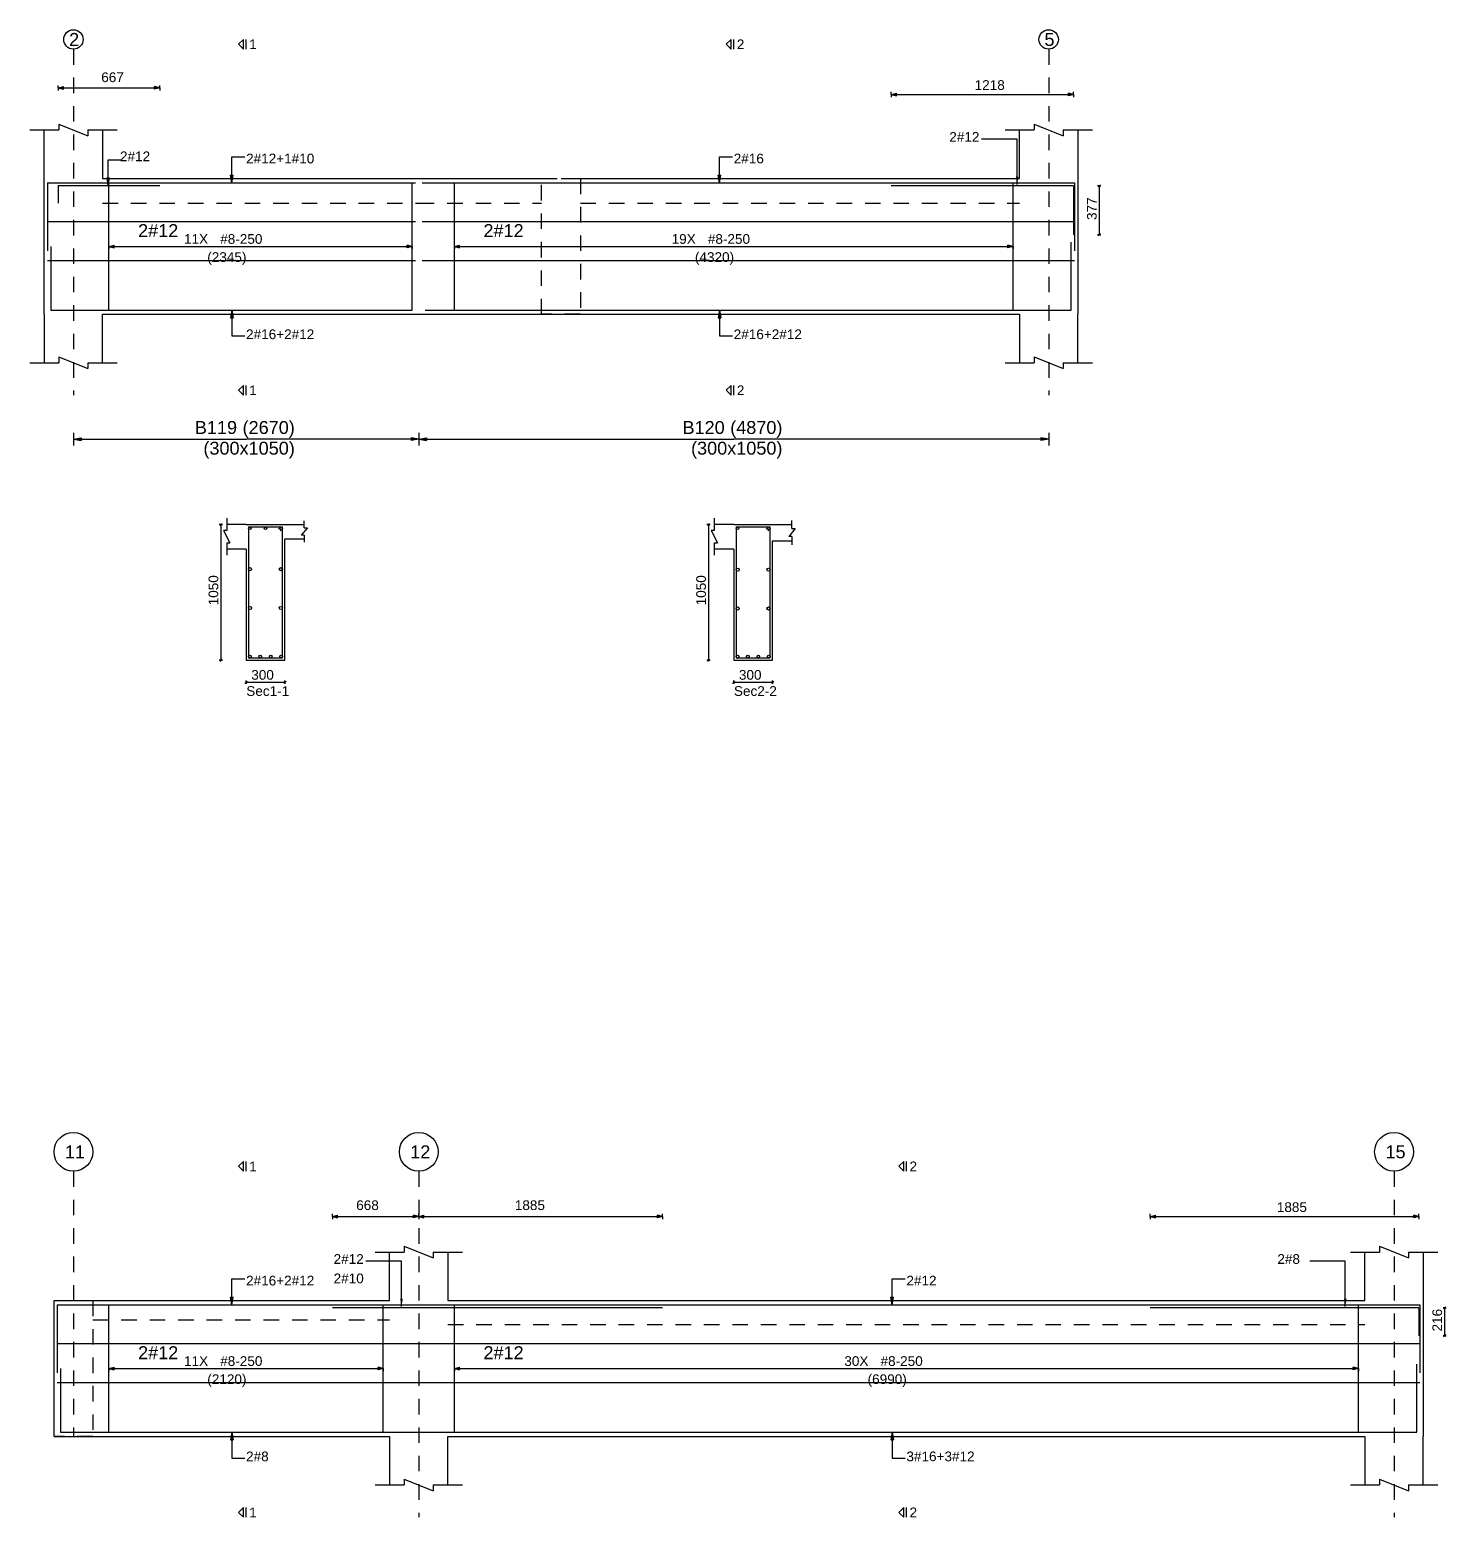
# Model space of a CAD drawing. Extents: x 0 to 98, y 3 to 248.
# Drawn here: x 39.84 to 50.79, y 184.16 to 195.66 of the extents above; entities that cross this region are included whole.
import ezdxf

# ---------------------------------------------------------------- set-up
doc = ezdxf.new("R2010")
doc.units = 0
doc.linetypes.add('ACAD_ISO02W100', pattern=[15, 12, -3])
for name, color, linetype in [('Axisline', 1, 'CONTINUOUS'), ('Axisline_Name', 2, 'CONTINUOUS'), ('Beam_bottombarlabeling', 2, 'CONTINUOUS'), ('Beam_Cross_Label', 4, 'CONTINUOUS'), ('Beam_CrossSection', 2, 'CONTINUOUS'), ('Beam_Dimensions_LS', 3, 'CONTINUOUS'), ('Beam_NameLS', 6, 'CONTINUOUS'), ('Beam_topbarsLabeling', 2, 'CONTINUOUS'), ('dim_all', 7, 'CONTINUOUS'), ('Extra_Topsteel_Labeling', 2, 'CONTINUOUS'), ('Extrabars', 7, 'CONTINUOUS'), ('Longsection', 2, 'CONTINUOUS'), ('main_botbars', 4, 'CONTINUOUS'), ('main_topbars', 4, 'CONTINUOUS'), ('SecondaryBeam', 2, 'CONTINUOUS'), ('SectionLine', 4, 'CONTINUOUS'), ('Sidefacebar', 140, 'CONTINUOUS'), ('Slabline', 253, 'CONTINUOUS'), ('span_dim', 7, 'CONTINUOUS'), ('spanline', 7, 'CONTINUOUS'), ('Stirrup_bar', 1, 'CONTINUOUS'), ('Stirrup_Dia_Spacing', 2, 'CONTINUOUS'), ('Stirrup_Length', 7, 'CONTINUOUS'), ('Stirrup_Numbers', 2, 'CONTINUOUS')]:
    doc.layers.add(name, color=color, linetype=linetype)
doc.styles.add('STRUDS_Arial', font='ARIAL.TTF', dxfattribs={"height": 0.04})

msp = doc.modelspace()

# ---------------------------------------------------------------- linework, layer by layer
at = {"layer": 'Axisline', "linetype": 'ACAD_ISO02W100', "ltscale": 0.01}
for p, q in [((40.18, 195.505), (40.18, 192.83)), ((47.72, 195.505), (47.72, 192.83)), ((40.18, 186.83), (40.18, 184.78)), ((42.85, 186.83), (42.85, 184.155)), ((50.39, 186.83), (50.39, 184.155))]:
    msp.add_line(p, q, dxfattribs=at)
at = {"layer": 'Axisline'}
for centre, radius in [((40.18, 195.58), 0.075), ((47.72, 195.58), 0.075), ((40.18, 186.98), 0.15), ((42.85, 186.98), 0.15), ((50.39, 186.98), 0.15)]:
    msp.add_circle(centre, radius, dxfattribs=at)
at = {"layer": 'Beam_bottombarlabeling'}
for p, q in [((41.405, 193.488), (41.395, 193.428)), ((41.405, 193.488), (41.405, 193.288)), ((41.405, 193.488), (41.415, 193.428)), ((45.175, 193.488), (45.165, 193.428)), ((45.175, 193.488), (45.175, 193.288)), ((45.175, 193.488), (45.185, 193.428)), ((41.395, 193.428), (41.415, 193.428)), ((45.165, 193.428), (45.185, 193.428)), ((41.405, 193.288), (41.505, 193.288)), ((45.175, 193.288), (45.275, 193.288)), ((41.405, 184.813), (41.395, 184.753)), ((41.405, 184.813), (41.405, 184.613)), ((41.405, 184.813), (41.415, 184.753)), ((46.51, 184.813), (46.5, 184.753)), ((46.51, 184.813), (46.51, 184.613)), ((46.51, 184.813), (46.52, 184.753)), ((41.395, 184.753), (41.415, 184.753)), ((46.5, 184.753), (46.52, 184.753)), ((41.405, 184.613), (41.505, 184.613)), ((46.51, 184.613), (46.61, 184.613))]:
    msp.add_line(p, q, dxfattribs=at)
for points in [[(41.405, 193.488), (41.395, 193.428), (41.405, 193.488), (41.415, 193.428)], [(45.175, 193.488), (45.165, 193.428), (45.175, 193.488), (45.185, 193.428)], [(41.405, 184.813), (41.395, 184.753), (41.405, 184.813), (41.415, 184.753)], [(46.51, 184.813), (46.5, 184.753), (46.51, 184.813), (46.52, 184.753)]]:
    msp.add_solid(points, dxfattribs=at)
at = {"layer": 'Beam_CrossSection'}
for p, q in [((41.365, 191.878), (41.365, 191.783)), ((41.515, 191.83), (41.365, 191.83)), ((41.515, 191.83), (41.815, 191.83)), ((41.515, 191.83), (41.515, 191.83)), ((41.815, 191.83), (41.815, 191.83)), ((41.815, 191.83), (41.965, 191.83)), ((41.965, 191.803), (41.965, 191.858)), ((45.135, 191.878), (45.135, 191.783)), ((45.285, 191.83), (45.135, 191.83)), ((45.285, 191.83), (45.585, 191.83)), ((45.285, 191.83), (45.285, 191.83)), ((45.585, 191.83), (45.585, 191.83)), ((45.585, 191.83), (45.735, 191.83)), ((45.735, 191.799), (45.735, 191.861)), ((41.365, 191.783), (41.34, 191.783)), ((41.34, 191.783), (41.39, 191.688)), ((41.815, 190.78), (41.815, 191.72)), ((41.815, 191.72), (41.965, 191.72)), ((41.99, 191.803), (41.94, 191.748)), ((41.965, 191.748), (41.94, 191.748)), ((41.965, 191.803), (41.99, 191.803)), ((41.965, 191.748), (41.965, 191.693)), ((45.135, 191.783), (45.11, 191.783)), ((45.11, 191.783), (45.16, 191.688)), ((45.585, 190.78), (45.585, 191.705)), ((45.585, 191.705), (45.735, 191.705)), ((45.76, 191.799), (45.71, 191.736)), ((45.735, 191.736), (45.71, 191.736)), ((45.735, 191.799), (45.76, 191.799)), ((45.735, 191.736), (45.735, 191.674)), ((41.365, 191.688), (41.365, 191.593)), ((41.365, 191.688), (41.39, 191.688)), ((41.515, 191.64), (41.365, 191.64)), ((41.515, 191.64), (41.515, 190.78)), ((45.135, 191.688), (45.135, 191.593)), ((45.135, 191.688), (45.16, 191.688)), ((45.285, 191.64), (45.135, 191.64)), ((45.285, 191.64), (45.285, 190.78)), ((41.515, 190.78), (41.815, 190.78)), ((45.285, 190.78), (45.585, 190.78))]:
    msp.add_line(p, q, dxfattribs=at)
at = {"layer": 'Beam_topbarsLabeling'}
for p, q in [((41.405, 194.472), (41.405, 194.672)), ((41.405, 194.672), (41.505, 194.672)), ((45.175, 194.472), (45.175, 194.672)), ((45.175, 194.672), (45.275, 194.672)), ((41.405, 194.472), (41.395, 194.532)), ((41.395, 194.532), (41.415, 194.532)), ((41.405, 194.472), (41.415, 194.532)), ((41.405, 194.532), (41.41, 194.532)), ((45.175, 194.472), (45.165, 194.532)), ((45.165, 194.532), (45.185, 194.532)), ((45.175, 194.472), (45.185, 194.532)), ((45.175, 194.532), (45.18, 194.532)), ((41.405, 185.797), (41.405, 185.997)), ((41.405, 185.997), (41.505, 185.997)), ((46.51, 185.797), (46.51, 185.997)), ((46.51, 185.997), (46.61, 185.997)), ((41.405, 185.797), (41.395, 185.857)), ((41.395, 185.857), (41.415, 185.857)), ((41.405, 185.797), (41.415, 185.857)), ((41.405, 185.857), (41.41, 185.857)), ((46.51, 185.797), (46.5, 185.857)), ((46.5, 185.857), (46.52, 185.857)), ((46.51, 185.797), (46.52, 185.857)), ((46.51, 185.857), (46.515, 185.857))]:
    msp.add_line(p, q, dxfattribs=at)
for points in [[(41.405, 194.472), (41.395, 194.532), (41.405, 194.472), (41.415, 194.532)], [(45.175, 194.472), (45.165, 194.532), (45.175, 194.472), (45.185, 194.532)], [(41.405, 185.797), (41.395, 185.857), (41.405, 185.797), (41.415, 185.857)], [(46.51, 185.797), (46.5, 185.857), (46.51, 185.797), (46.52, 185.857)]]:
    msp.add_solid(points, dxfattribs=at)
at = {"layer": 'dim_all'}
for p, q in [((40.063, 195.205), (40.063, 195.225)), ((40.063, 195.205), (40.063, 195.218)), ((40.063, 195.205), (40.063, 195.218)), ((40.063, 195.205), (40.103, 195.215)), ((40.063, 195.205), (40.063, 195.185)), ((40.063, 195.205), (40.103, 195.195)), ((40.063, 195.205), (40.063, 195.193)), ((40.063, 195.205), (40.063, 195.193)), ((40.063, 195.205), (40.8475, 195.205)), ((40.103, 195.195), (40.103, 195.215)), ((40.8475, 195.205), (40.8075, 195.215)), ((40.8075, 195.195), (40.8075, 195.215)), ((40.8475, 195.205), (40.8075, 195.195)), ((40.8475, 195.205), (40.8475, 195.225)), ((40.8475, 195.205), (40.8475, 195.218)), ((40.8475, 195.205), (40.8475, 195.218)), ((40.8475, 195.205), (40.8475, 195.185)), ((40.8475, 195.205), (40.8475, 195.193)), ((40.8475, 195.205), (40.8475, 195.193)), ((46.5025, 195.155), (46.5025, 195.175)), ((46.5025, 195.155), (46.5025, 195.168)), ((46.5025, 195.155), (46.5025, 195.168)), ((46.5025, 195.155), (46.5425, 195.165)), ((46.5025, 195.155), (46.5025, 195.135)), ((46.5025, 195.155), (46.5425, 195.145)), ((46.5025, 195.155), (46.5025, 195.143)), ((46.5025, 195.155), (46.5025, 195.143)), ((46.5025, 195.155), (47.912, 195.155)), ((46.5425, 195.145), (46.5425, 195.165)), ((47.912, 195.155), (47.872, 195.165)), ((47.872, 195.145), (47.872, 195.165)), ((47.912, 195.155), (47.872, 195.145)), ((47.912, 195.155), (47.912, 195.175)), ((47.912, 195.155), (47.912, 195.168)), ((47.912, 195.155), (47.912, 195.168)), ((47.912, 195.155), (47.912, 195.135)), ((47.912, 195.155), (47.912, 195.143)), ((47.912, 195.155), (47.912, 195.143)), ((48.111, 194.448), (48.0985, 194.448)), ((48.111, 194.448), (48.1022, 194.439)), ((48.111, 194.448), (48.1199, 194.456)), ((48.111, 194.448), (48.1235, 194.448)), ((48.111, 194.448), (48.111, 194.07)), ((48.111, 194.07), (48.0985, 194.07)), ((48.111, 194.07), (48.1022, 194.061)), ((48.111, 194.07), (48.1199, 194.079)), ((48.111, 194.07), (48.1235, 194.07)), ((41.32, 191.83), (41.3075, 191.83)), ((41.32, 191.83), (41.3112, 191.821)), ((41.32, 191.83), (41.3289, 191.839)), ((41.32, 191.83), (41.3325, 191.83)), ((41.32, 191.83), (41.32, 190.78)), ((45.09, 191.83), (45.0775, 191.83)), ((45.09, 191.83), (45.0812, 191.821)), ((45.09, 191.83), (45.0989, 191.839)), ((45.09, 191.83), (45.1025, 191.83)), ((45.09, 191.83), (45.09, 190.78)), ((41.32, 190.78), (41.3289, 190.789)), ((45.09, 190.78), (45.0989, 190.789)), ((41.32, 190.78), (41.3075, 190.78)), ((41.32, 190.78), (41.3112, 190.771)), ((41.32, 190.78), (41.3325, 190.78)), ((45.09, 190.78), (45.0775, 190.78)), ((45.09, 190.78), (45.0812, 190.771)), ((45.09, 190.78), (45.1025, 190.78)), ((41.515, 190.61), (41.5062, 190.601)), ((41.515, 190.61), (41.515, 190.623)), ((41.515, 190.61), (41.5239, 190.619)), ((41.515, 190.61), (41.515, 190.598)), ((41.515, 190.61), (41.815, 190.61)), ((41.815, 190.61), (41.8062, 190.601)), ((41.815, 190.61), (41.815, 190.623)), ((41.815, 190.61), (41.8239, 190.619)), ((41.815, 190.61), (41.815, 190.598)), ((45.285, 190.61), (45.2762, 190.601)), ((45.285, 190.61), (45.285, 190.623)), ((45.285, 190.61), (45.2939, 190.619)), ((45.285, 190.61), (45.285, 190.598)), ((45.285, 190.61), (45.585, 190.61)), ((45.585, 190.61), (45.5762, 190.601)), ((45.585, 190.61), (45.585, 190.623)), ((45.585, 190.61), (45.5939, 190.619)), ((45.585, 190.61), (45.585, 190.598)), ((42.1825, 186.48), (42.1825, 186.5)), ((42.1825, 186.48), (42.1825, 186.5)), ((42.1825, 186.48), (42.1825, 186.493)), ((42.1825, 186.48), (42.1825, 186.493)), ((42.1825, 186.48), (42.1825, 186.493)), ((42.1825, 186.48), (42.1825, 186.493)), ((42.1825, 186.48), (42.2225, 186.49)), ((42.1825, 186.48), (42.2225, 186.49)), ((42.1825, 186.48), (42.1825, 186.46)), ((42.1825, 186.48), (42.2225, 186.47)), ((42.1825, 186.48), (42.1825, 186.468)), ((42.1825, 186.48), (42.1825, 186.468)), ((42.1825, 186.48), (44.735, 186.48)), ((42.1825, 186.48), (42.1825, 186.46)), ((42.1825, 186.48), (42.2225, 186.47)), ((42.1825, 186.48), (42.1825, 186.468)), ((42.1825, 186.48), (42.1825, 186.468)), ((42.1825, 186.48), (44.735, 186.48)), ((42.2225, 186.47), (42.2225, 186.49)), ((42.2225, 186.47), (42.2225, 186.49)), ((42.85, 186.48), (42.81, 186.49)), ((42.81, 186.47), (42.81, 186.49)), ((42.85, 186.48), (42.81, 186.49)), ((42.81, 186.47), (42.81, 186.49)), ((42.85, 186.48), (42.81, 186.49)), ((42.81, 186.47), (42.81, 186.49)), ((42.85, 186.48), (42.81, 186.49)), ((42.81, 186.47), (42.81, 186.49)), ((42.85, 186.48), (42.81, 186.47)), ((42.85, 186.48), (42.81, 186.47)), ((42.85, 186.48), (42.81, 186.47)), ((42.85, 186.48), (42.81, 186.47)), ((42.85, 186.48), (42.85, 186.5)), ((42.85, 186.48), (42.85, 186.5)), ((42.85, 186.48), (42.85, 186.5)), ((42.85, 186.48), (42.85, 186.5)), ((42.85, 186.48), (42.85, 186.5)), ((42.85, 186.48), (42.85, 186.5)), ((42.85, 186.48), (42.85, 186.5)), ((42.85, 186.48), (42.85, 186.5)), ((42.85, 186.48), (42.85, 186.493)), ((42.85, 186.48), (42.85, 186.493)), ((42.85, 186.48), (42.85, 186.493)), ((42.85, 186.48), (42.85, 186.493)), ((42.85, 186.48), (42.85, 186.493)), ((42.85, 186.48), (42.85, 186.493)), ((42.85, 186.48), (42.85, 186.493)), ((42.85, 186.48), (42.85, 186.493)), ((42.85, 186.48), (42.89, 186.49)), ((42.85, 186.48), (42.89, 186.49)), ((42.85, 186.48), (42.89, 186.49)), ((42.85, 186.48), (42.89, 186.49)), ((42.85, 186.48), (42.85, 186.46)), ((42.85, 186.48), (42.89, 186.47)), ((42.85, 186.48), (42.85, 186.46)), ((42.85, 186.48), (42.85, 186.468)), ((42.85, 186.48), (42.85, 186.468)), ((42.85, 186.48), (42.85, 186.468)), ((42.85, 186.48), (42.85, 186.468)), ((42.85, 186.48), (42.85, 186.48)), ((42.85, 186.48), (42.85, 186.46)), ((42.85, 186.48), (42.89, 186.47)), ((42.85, 186.48), (42.85, 186.46)), ((42.85, 186.48), (42.85, 186.46)), ((42.85, 186.48), (42.89, 186.47)), ((42.85, 186.48), (42.85, 186.46)), ((42.85, 186.48), (42.85, 186.468)), ((42.85, 186.48), (42.85, 186.468)), ((42.85, 186.48), (42.85, 186.468)), ((42.85, 186.48), (42.85, 186.468)), ((42.85, 186.48), (42.85, 186.48)), ((42.85, 186.48), (42.85, 186.46)), ((42.85, 186.48), (42.89, 186.47)), ((42.85, 186.48), (42.85, 186.46)), ((42.89, 186.47), (42.89, 186.49)), ((42.89, 186.47), (42.89, 186.49)), ((42.89, 186.47), (42.89, 186.49)), ((42.89, 186.47), (42.89, 186.49)), ((44.735, 186.48), (44.695, 186.49)), ((44.695, 186.47), (44.695, 186.49)), ((44.735, 186.48), (44.695, 186.49)), ((44.695, 186.47), (44.695, 186.49)), ((44.735, 186.48), (44.695, 186.47)), ((44.735, 186.48), (44.695, 186.47)), ((44.735, 186.48), (44.735, 186.5)), ((44.735, 186.48), (44.735, 186.5)), ((44.735, 186.48), (44.735, 186.493)), ((44.735, 186.48), (44.735, 186.493)), ((44.735, 186.48), (44.735, 186.493)), ((44.735, 186.48), (44.735, 186.493)), ((44.735, 186.48), (44.735, 186.46)), ((44.735, 186.48), (44.735, 186.468)), ((44.735, 186.48), (44.735, 186.468)), ((44.735, 186.48), (44.735, 186.46)), ((44.735, 186.48), (44.735, 186.468)), ((44.735, 186.48), (44.735, 186.468)), ((48.505, 186.48), (48.505, 186.5)), ((48.505, 186.48), (48.505, 186.493)), ((48.505, 186.48), (48.505, 186.493)), ((48.505, 186.48), (48.545, 186.49)), ((48.505, 186.48), (48.505, 186.46)), ((48.505, 186.48), (48.545, 186.47)), ((48.505, 186.48), (48.505, 186.468)), ((48.505, 186.48), (48.505, 186.468)), ((48.505, 186.48), (50.582, 186.48)), ((48.545, 186.47), (48.545, 186.49)), ((50.582, 186.48), (50.542, 186.49)), ((50.542, 186.47), (50.542, 186.49)), ((50.582, 186.48), (50.542, 186.47)), ((50.582, 186.48), (50.582, 186.5)), ((50.582, 186.48), (50.582, 186.493)), ((50.582, 186.48), (50.582, 186.493)), ((50.582, 186.48), (50.582, 186.46)), ((50.582, 186.48), (50.582, 186.468)), ((50.582, 186.48), (50.582, 186.468)), ((50.781, 185.775), (50.7685, 185.775)), ((50.781, 185.775), (50.7722, 185.766)), ((50.781, 185.775), (50.7899, 185.783)), ((50.781, 185.775), (50.7935, 185.775)), ((50.781, 185.775), (50.781, 185.558)), ((50.781, 185.558), (50.7685, 185.558)), ((50.781, 185.558), (50.7722, 185.549)), ((50.781, 185.558), (50.7899, 185.567)), ((50.781, 185.558), (50.7935, 185.558))]:
    msp.add_line(p, q, dxfattribs=at)
for points in [[(40.063, 195.205), (40.103, 195.215), (40.063, 195.205), (40.103, 195.195)], [(40.8475, 195.205), (40.8075, 195.215), (40.8475, 195.205), (40.8075, 195.195)], [(46.5025, 195.155), (46.5425, 195.165), (46.5025, 195.155), (46.5425, 195.145)], [(47.912, 195.155), (47.872, 195.165), (47.912, 195.155), (47.872, 195.145)], [(42.1825, 186.48), (42.2225, 186.49), (42.1825, 186.48), (42.2225, 186.47)], [(42.1825, 186.48), (42.2225, 186.49), (42.1825, 186.48), (42.2225, 186.47)], [(42.85, 186.48), (42.81, 186.49), (42.85, 186.48), (42.81, 186.47)], [(42.85, 186.48), (42.81, 186.49), (42.85, 186.48), (42.81, 186.47)], [(42.85, 186.48), (42.81, 186.49), (42.85, 186.48), (42.81, 186.47)], [(42.85, 186.48), (42.81, 186.49), (42.85, 186.48), (42.81, 186.47)], [(42.85, 186.48), (42.89, 186.49), (42.85, 186.48), (42.89, 186.47)], [(42.85, 186.48), (42.89, 186.49), (42.85, 186.48), (42.89, 186.47)], [(42.85, 186.48), (42.89, 186.49), (42.85, 186.48), (42.89, 186.47)], [(42.85, 186.48), (42.89, 186.49), (42.85, 186.48), (42.89, 186.47)], [(44.735, 186.48), (44.695, 186.49), (44.735, 186.48), (44.695, 186.47)], [(44.735, 186.48), (44.695, 186.49), (44.735, 186.48), (44.695, 186.47)], [(48.505, 186.48), (48.545, 186.49), (48.505, 186.48), (48.545, 186.47)], [(50.582, 186.48), (50.542, 186.49), (50.582, 186.48), (50.542, 186.47)]]:
    msp.add_solid(points, dxfattribs=at)
at = {"layer": 'Extra_Topsteel_Labeling'}
for p, q in [((47.4765, 194.809), (47.2015, 194.809)), ((47.4765, 194.459), (47.4765, 194.809)), ((40.45, 194.449), (40.45, 194.649)), ((40.45, 194.649), (40.55, 194.649)), ((40.45, 194.449), (40.44, 194.509)), ((40.44, 194.509), (40.46, 194.509)), ((40.45, 194.449), (40.46, 194.509)), ((40.45, 194.509), (40.455, 194.509)), ((42.7165, 186.134), (42.4415, 186.134)), ((42.7165, 185.784), (42.7165, 186.134)), ((50.013, 186.134), (49.738, 186.134)), ((50.013, 185.784), (50.013, 186.134))]:
    msp.add_line(p, q, dxfattribs=at)
for points in [[(40.45, 194.449), (40.44, 194.509), (40.45, 194.449), (40.46, 194.509)], [(47.4765, 194.459), (47.4665, 194.519), (47.4765, 194.459), (47.4865, 194.519)], [(42.7165, 185.784), (42.7065, 185.844), (42.7165, 185.784), (42.7265, 185.844)], [(50.013, 185.784), (50.003, 185.844), (50.013, 185.784), (50.023, 185.844)]]:
    msp.add_solid(points, dxfattribs=at)
at = {"layer": 'Extrabars'}
for p, q in [((40.063, 194.45), (40.063, 194.314)), ((40.063, 194.45), (40.8475, 194.45)), ((47.912, 194.448), (46.5025, 194.448)), ((47.912, 194.448), (47.912, 194.07)), ((44.735, 185.773), (42.1825, 185.773)), ((44.735, 185.773), (42.1825, 185.773)), ((50.582, 185.775), (48.505, 185.775)), ((50.582, 185.775), (50.582, 185.558))]:
    msp.add_line(p, q, dxfattribs=at)
at = {"layer": 'Longsection'}
for p, q in [((40.0675, 194.925), (40.0675, 194.88)), ((40.0675, 194.925), (40.2925, 194.835)), ((47.6075, 194.925), (47.6075, 194.88)), ((47.6075, 194.925), (47.8325, 194.835)), ((39.8425, 194.88), (39.955, 194.88)), ((39.8425, 194.88), (40.0675, 194.88)), ((39.955, 194.505), (39.955, 194.88)), ((40.2925, 194.88), (40.2925, 194.835)), ((40.2925, 194.88), (40.5175, 194.88)), ((40.405, 194.88), (40.405, 194.505)), ((47.3825, 194.88), (47.495, 194.88)), ((47.3825, 194.88), (47.6075, 194.88)), ((47.495, 194.505), (47.495, 194.88)), ((47.8325, 194.88), (47.8325, 194.835)), ((47.8325, 194.88), (48.0575, 194.88)), ((47.945, 194.88), (47.945, 194.505)), ((39.955, 193.455), (39.955, 194.505)), ((40.18, 194.505), (40.18, 194.505)), ((40.405, 194.505), (42.85, 194.505)), ((42.85, 194.505), (42.85, 194.505)), ((42.85, 194.505), (43.8, 194.505)), ((43.95, 194.505), (47.495, 194.505)), ((47.945, 194.505), (47.945, 193.455)), ((39.955, 193.455), (39.955, 193.08)), ((40.405, 193.08), (40.405, 193.455)), ((40.405, 193.455), (42.85, 193.455)), ((42.85, 193.455), (43.8, 193.455)), ((43.8, 193.455), (47.495, 193.455)), ((47.495, 193.455), (47.495, 193.08)), ((47.945, 193.08), (47.945, 193.455)), ((40.0675, 193.125), (40.0675, 193.08)), ((40.0675, 193.125), (40.2925, 193.035)), ((47.6075, 193.125), (47.6075, 193.08)), ((47.6075, 193.125), (47.8325, 193.035)), ((39.8425, 193.08), (39.955, 193.08)), ((39.8425, 193.08), (40.0675, 193.08)), ((40.2925, 193.08), (40.2925, 193.035)), ((40.2925, 193.08), (40.5175, 193.08)), ((47.3825, 193.08), (47.495, 193.08)), ((47.3825, 193.08), (47.6075, 193.08)), ((47.8325, 193.08), (47.8325, 193.035)), ((47.8325, 193.08), (48.0575, 193.08)), ((42.5125, 186.205), (42.625, 186.205)), ((42.5125, 186.205), (42.7375, 186.205)), ((42.625, 185.83), (42.625, 186.205)), ((42.7375, 186.25), (42.7375, 186.205)), ((42.7375, 186.25), (42.9625, 186.16)), ((42.9625, 186.205), (42.9625, 186.16)), ((42.9625, 186.205), (43.1875, 186.205)), ((43.075, 186.205), (43.075, 185.83)), ((50.0525, 186.205), (50.165, 186.205)), ((50.0525, 186.205), (50.2775, 186.205)), ((50.165, 185.83), (50.165, 186.205)), ((50.2775, 186.25), (50.2775, 186.205)), ((50.2775, 186.25), (50.5025, 186.16)), ((50.5025, 186.205), (50.5025, 186.16)), ((50.5025, 186.205), (50.7275, 186.205)), ((50.615, 186.205), (50.615, 185.83)), ((40.03, 184.78), (40.03, 185.83)), ((40.03, 185.83), (40.33, 185.83)), ((40.03, 185.83), (40.03, 185.83)), ((40.18, 185.83), (40.18, 185.83)), ((40.18, 185.83), (40.18, 185.83)), ((40.18, 185.83), (42.625, 185.83)), ((43.075, 185.83), (50.165, 185.83)), ((50.615, 185.83), (50.615, 184.78)), ((40.03, 184.78), (42.625, 184.78)), ((42.625, 184.78), (42.625, 184.405)), ((43.075, 184.405), (43.075, 184.78)), ((43.075, 184.78), (50.165, 184.78)), ((50.165, 184.78), (50.165, 184.405)), ((50.615, 184.405), (50.615, 184.78)), ((42.5125, 184.405), (42.625, 184.405)), ((42.5125, 184.405), (42.7375, 184.405)), ((42.7375, 184.45), (42.7375, 184.405)), ((42.7375, 184.45), (42.9625, 184.36)), ((42.9625, 184.405), (42.9625, 184.36)), ((42.9625, 184.405), (43.1875, 184.405)), ((50.0525, 184.405), (50.165, 184.405)), ((50.0525, 184.405), (50.2775, 184.405)), ((50.2775, 184.45), (50.2775, 184.405)), ((50.2775, 184.45), (50.5025, 184.36)), ((50.5025, 184.405), (50.5025, 184.36)), ((50.5025, 184.405), (50.7275, 184.405))]:
    msp.add_line(p, q, dxfattribs=at)
at = {"layer": 'main_botbars'}
for p, q in [((39.98, 194.472), (39.98, 193.947)), ((39.98, 194.472), (42.825, 194.472)), ((42.875, 194.472), (47.92, 194.472)), ((47.92, 194.472), (47.92, 193.947)), ((47.895, 193.488), (47.895, 194.013)), ((40.005, 193.98), (40.005, 193.488)), ((40.005, 193.488), (42.8, 193.488)), ((42.8, 193.488), (42.8, 193.488)), ((42.9, 193.488), (47.895, 193.488)), ((40.055, 185.797), (40.055, 185.272)), ((40.055, 185.797), (43.05, 185.797)), ((42.65, 185.797), (50.59, 185.797)), ((50.59, 185.797), (50.59, 185.272)), ((40.08, 185.305), (40.08, 184.813)), ((50.565, 184.813), (50.565, 185.338)), ((40.08, 184.813), (43.025, 184.813)), ((42.675, 184.813), (50.565, 184.813)), ((43.025, 184.813), (43.025, 184.813))]:
    msp.add_line(p, q, dxfattribs=at)
for centre in [(41.5438, 190.809), (41.6246, 190.809), (41.7054, 190.809), (41.7863, 190.809), (45.3138, 190.809), (45.3946, 190.809), (45.4754, 190.809), (45.5563, 190.809)]:
    msp.add_circle(centre, 0.01, dxfattribs=at)
at = {"layer": 'main_topbars'}
for centre in [(41.5438, 191.801), (41.665, 191.801), (41.7863, 191.801), (45.3138, 191.801), (45.5563, 191.801)]:
    msp.add_circle(centre, 0.01, dxfattribs=at)
at = {"layer": 'SecondaryBeam', "linetype": 'ACAD_ISO02W100', "ltscale": 0.01}
for p, q in [((43.8, 194.505), (44.1, 194.505)), ((43.8, 193.455), (43.8, 194.505)), ((44.1, 194.505), (44.1, 193.455)), ((44.1, 193.455), (43.8, 193.455)), ((40.03, 185.83), (40.33, 185.83)), ((40.03, 184.78), (40.03, 185.83)), ((40.33, 185.83), (40.33, 184.78)), ((40.33, 184.78), (40.03, 184.78))]:
    msp.add_line(p, q, dxfattribs=at)
at = {"layer": 'SectionLine'}
for p, q in [((41.495, 195.58), (41.4575, 195.543)), ((41.495, 195.505), (41.4575, 195.543)), ((41.495, 195.505), (41.495, 195.58)), ((41.515, 195.505), (41.515, 195.58)), ((45.265, 195.58), (45.2275, 195.543)), ((45.265, 195.505), (45.2275, 195.543)), ((45.265, 195.505), (45.265, 195.58)), ((45.285, 195.505), (45.285, 195.58)), ((41.495, 192.905), (41.4575, 192.868)), ((41.495, 192.83), (41.4575, 192.868)), ((41.495, 192.83), (41.495, 192.905)), ((41.515, 192.83), (41.515, 192.905)), ((45.265, 192.905), (45.2275, 192.868)), ((45.265, 192.83), (45.2275, 192.868)), ((45.265, 192.83), (45.265, 192.905)), ((45.285, 192.83), (45.285, 192.905)), ((41.495, 186.905), (41.4575, 186.868)), ((41.495, 186.83), (41.495, 186.905)), ((41.515, 186.83), (41.515, 186.905)), ((46.6, 186.905), (46.5625, 186.868)), ((46.6, 186.83), (46.6, 186.905)), ((46.62, 186.83), (46.62, 186.905)), ((41.495, 186.83), (41.4575, 186.868)), ((46.6, 186.83), (46.5625, 186.868)), ((41.495, 184.23), (41.4575, 184.193)), ((41.495, 184.155), (41.4575, 184.193)), ((41.495, 184.155), (41.495, 184.23)), ((41.515, 184.155), (41.515, 184.23)), ((46.6, 184.23), (46.5625, 184.193)), ((46.6, 184.155), (46.5625, 184.193)), ((46.6, 184.155), (46.6, 184.23)), ((46.62, 184.155), (46.62, 184.23))]:
    msp.add_line(p, q, dxfattribs=at)
at = {"layer": 'Sidefacebar'}
for p, q in [((39.98, 194.172), (42.825, 194.172)), ((42.875, 194.172), (47.92, 194.172)), ((39.98, 193.872), (42.825, 193.872)), ((42.875, 193.872), (47.92, 193.872)), ((40.055, 185.497), (43.05, 185.497)), ((42.65, 185.497), (50.59, 185.497)), ((40.055, 185.197), (43.05, 185.197)), ((42.65, 185.197), (50.59, 185.197))]:
    msp.add_line(p, q, dxfattribs=at)
for centre in [(41.546, 191.485), (41.784, 191.485), (45.316, 191.481), (45.554, 191.481), (41.546, 191.185), (41.784, 191.185), (45.316, 191.181), (45.554, 191.181)]:
    msp.add_circle(centre, 0.012, dxfattribs=at)
at = {"layer": 'Slabline', "linetype": 'ACAD_ISO02W100', "ltscale": 0.01}
for p, q in [((40.405, 194.315), (42.85, 194.315)), ((42.85, 194.315), (43.8, 194.315)), ((44.1, 194.315), (47.495, 194.315)), ((40.33, 185.68), (42.625, 185.68)), ((43.075, 185.645), (50.165, 185.645))]:
    msp.add_line(p, q, dxfattribs=at)
at = {"layer": 'spanline'}
for p, q in [((40.18, 192.54), (40.18, 192.44)), ((42.85, 192.54), (42.85, 192.44)), ((42.85, 192.54), (42.85, 192.44)), ((47.72, 192.54), (47.72, 192.44)), ((40.18, 192.49), (40.24, 192.5)), ((40.18, 192.49), (41.515, 192.49)), ((40.18, 192.49), (40.24, 192.48)), ((40.24, 192.5), (40.24, 192.48)), ((42.85, 192.49), (41.515, 192.49)), ((42.85, 192.49), (42.79, 192.5)), ((42.79, 192.5), (42.79, 192.48)), ((42.85, 192.49), (42.79, 192.48)), ((42.85, 192.49), (42.91, 192.5)), ((42.85, 192.49), (45.285, 192.49)), ((42.85, 192.49), (42.91, 192.48)), ((42.91, 192.5), (42.91, 192.48)), ((47.72, 192.49), (45.285, 192.49)), ((47.72, 192.49), (47.66, 192.5)), ((47.66, 192.5), (47.66, 192.48)), ((47.72, 192.49), (47.66, 192.48))]:
    msp.add_line(p, q, dxfattribs=at)
for points in [[(40.18, 192.49), (40.24, 192.5), (40.18, 192.49), (40.24, 192.48)], [(42.85, 192.49), (42.79, 192.5), (42.85, 192.49), (42.79, 192.48)], [(42.85, 192.49), (42.91, 192.5), (42.85, 192.49), (42.91, 192.48)], [(47.72, 192.49), (47.66, 192.5), (47.72, 192.49), (47.66, 192.48)]]:
    msp.add_solid(points, dxfattribs=at)
at = {"layer": 'Stirrup_bar'}
for p, q in [((40.455, 193.488), (40.455, 194.472)), ((42.8, 193.488), (42.8, 194.472)), ((43.125, 193.488), (43.125, 194.472)), ((47.445, 193.488), (47.445, 194.472)), ((41.5338, 191.811), (41.5338, 190.799)), ((41.5338, 191.811), (41.7963, 191.811)), ((41.7792, 191.808), (41.765, 191.794)), ((41.7933, 191.794), (41.7792, 191.78)), ((41.7963, 190.799), (41.7963, 191.811)), ((45.3038, 191.811), (45.3038, 190.799)), ((45.3038, 191.811), (45.5663, 191.811)), ((45.5492, 191.808), (45.535, 191.794)), ((45.5633, 191.794), (45.5492, 191.78)), ((45.5663, 190.799), (45.5663, 191.811)), ((41.5338, 190.799), (41.7963, 190.799)), ((45.3038, 190.799), (45.5663, 190.799)), ((40.455, 184.813), (40.455, 185.797)), ((42.575, 184.813), (42.575, 185.797)), ((43.125, 184.813), (43.125, 185.797)), ((50.115, 184.813), (50.115, 185.797))]:
    msp.add_line(p, q, dxfattribs=at)
at = {"layer": 'Stirrup_Length'}
for p, q in [((40.455, 193.98), (40.455, 194)), ((40.455, 193.98), (40.495, 193.99)), ((40.455, 193.98), (42.8, 193.98)), ((40.455, 193.98), (40.455, 193.96)), ((40.455, 193.98), (40.495, 193.97)), ((40.495, 193.97), (40.495, 193.99)), ((42.8, 193.98), (42.76, 193.99)), ((42.76, 193.97), (42.76, 193.99)), ((42.8, 193.98), (42.76, 193.97)), ((42.8, 193.98), (42.8, 194)), ((42.8, 193.98), (42.8, 193.96)), ((43.125, 193.98), (43.125, 194)), ((43.125, 193.98), (43.165, 193.99)), ((43.125, 193.98), (47.445, 193.98)), ((43.125, 193.98), (43.125, 193.96)), ((43.125, 193.98), (43.165, 193.97)), ((43.165, 193.97), (43.165, 193.99)), ((47.445, 193.98), (47.405, 193.99)), ((47.405, 193.97), (47.405, 193.99)), ((47.445, 193.98), (47.405, 193.97)), ((47.445, 193.98), (47.445, 194)), ((47.445, 193.98), (47.445, 193.96)), ((40.455, 185.305), (40.455, 185.325)), ((40.455, 185.305), (40.495, 185.315)), ((40.455, 185.305), (42.575, 185.305)), ((40.455, 185.305), (40.455, 185.285)), ((40.455, 185.305), (40.495, 185.295)), ((40.495, 185.295), (40.495, 185.315)), ((42.575, 185.305), (42.535, 185.315)), ((42.535, 185.295), (42.535, 185.315)), ((42.575, 185.305), (42.535, 185.295)), ((42.575, 185.305), (42.575, 185.325)), ((42.575, 185.305), (42.575, 185.285)), ((43.125, 185.305), (43.125, 185.325)), ((43.125, 185.305), (43.165, 185.315)), ((43.125, 185.305), (50.115, 185.305)), ((43.125, 185.305), (43.125, 185.285)), ((43.125, 185.305), (43.165, 185.295)), ((43.165, 185.295), (43.165, 185.315)), ((50.115, 185.305), (50.075, 185.315)), ((50.075, 185.295), (50.075, 185.315)), ((50.115, 185.305), (50.075, 185.295)), ((50.115, 185.305), (50.115, 185.325)), ((50.115, 185.305), (50.115, 185.285))]:
    msp.add_line(p, q, dxfattribs=at)
for points in [[(40.455, 193.98), (40.495, 193.99), (40.455, 193.98), (40.495, 193.97)], [(42.8, 193.98), (42.76, 193.99), (42.8, 193.98), (42.76, 193.97)], [(43.125, 193.98), (43.165, 193.99), (43.125, 193.98), (43.165, 193.97)], [(47.445, 193.98), (47.405, 193.99), (47.445, 193.98), (47.405, 193.97)], [(40.455, 185.305), (40.495, 185.315), (40.455, 185.305), (40.495, 185.295)], [(42.575, 185.305), (42.535, 185.315), (42.575, 185.305), (42.535, 185.295)], [(43.125, 185.305), (43.165, 185.315), (43.125, 185.305), (43.165, 185.295)], [(50.115, 185.305), (50.075, 185.315), (50.115, 185.305), (50.075, 185.295)]]:
    msp.add_solid(points, dxfattribs=at)

# ---------------------------------------------------------------- texts
at = {"layer": 'Axisline_Name', "style": 'STRUDS_Arial'}
for s, p in [('2', (40.147, 195.53)), ('5', (47.687, 195.53)), ('11', (40.114, 186.93)), ('12', (42.784, 186.93)), ('15', (50.324, 186.93))]:
    msp.add_text(s, height=0.1, dxfattribs=at).set_placement(p)
at = {"layer": 'Beam_bottombarlabeling', "style": 'STRUDS_Arial'}
for s, p in [('2#16+2#12', (41.515, 193.263)), ('2#16+2#12', (45.285, 193.263)), ('2#8', (41.515, 184.588)), ('3#16+3#12', (46.62, 184.588))]:
    msp.add_text(s, height=0.075, dxfattribs=at).set_placement(p)
at = {"layer": 'Beam_Cross_Label', "style": 'STRUDS_Arial'}
for s, p in [('Sec1-1', (41.5165, 190.505)), ('Sec2-2', (45.2865, 190.505))]:
    msp.add_text(s, height=0.075, dxfattribs=at).set_placement(p)
at = {"layer": 'Beam_Dimensions_LS', "style": 'STRUDS_Arial'}
for p in [(41.185, 192.37), (44.955, 192.37)]:
    msp.add_text('(300x1050)', height=0.1, dxfattribs=at).set_placement(p)
at = {"layer": 'Beam_NameLS', "style": 'STRUDS_Arial'}
for s, p in [('B119', (41.119, 192.53)), ('B120', (44.889, 192.53))]:
    msp.add_text(s, height=0.1, dxfattribs=at).set_placement(p)
at = {"layer": 'Beam_topbarsLabeling', "style": 'STRUDS_Arial'}
for s, p in [('2#12+1#10', (41.515, 194.622)), ('2#16', (45.285, 194.622)), ('2#16+2#12', (41.515, 185.947)), ('2#12', (46.62, 185.947))]:
    msp.add_text(s, height=0.075, dxfattribs=at).set_placement(p)
at = {"layer": 'dim_all', "style": 'STRUDS_Arial'}
for s, p in [('667', (40.3953, 195.25)), ('1218', (47.1473, 195.19)), ('300', (41.555, 190.63)), ('300', (45.325, 190.63)), ('668', (42.3663, 186.53)), ('668', (42.3663, 186.53)), ('1885', (43.5925, 186.53)), ('1885', (43.5925, 186.53)), ('1885', (49.4835, 186.515))]:
    msp.add_text(s, height=0.075, dxfattribs=at).set_placement(p)
for s, p in [('377', (48.091, 194.184)), ('1050', (41.3, 191.205)), ('1050', (45.07, 191.205)), ('216', (50.761, 185.591))]:
    msp.add_text(s, height=0.075, rotation=90, dxfattribs=at).set_placement(p)
at = {"layer": 'Extra_Topsteel_Labeling', "style": 'STRUDS_Arial'}
for s, p in [('2#12', (46.9515, 194.789)), ('2#12', (40.54, 194.639)), ('2#12', (42.1915, 186.114)), ('2#8', (49.488, 186.114)), ('2#10', (42.1915, 185.964))]:
    msp.add_text(s, height=0.075, dxfattribs=at).set_placement(p)
at = {"layer": 'SectionLine', "style": 'STRUDS_Arial'}
for s, p in [('1', (41.539, 195.505)), ('2', (45.309, 195.505)), ('1', (41.539, 192.83)), ('2', (45.309, 192.83)), ('1', (41.539, 186.83)), ('2', (46.644, 186.83)), ('2', (46.644, 184.155)), ('1', (41.539, 184.155))]:
    msp.add_text(s, height=0.075, dxfattribs=at).set_placement(p)
at = {"layer": 'Sidefacebar', "style": 'STRUDS_Arial'}
for p in [(40.68, 194.052), (43.35, 194.052), (40.68, 185.377), (43.35, 185.377)]:
    msp.add_text('2#12', height=0.1, dxfattribs=at).set_placement(p)
at = {"layer": 'span_dim', "style": 'STRUDS_Arial'}
for s, p in [(' (2670) ', (41.449, 192.53)), (' (4870) ', (45.219, 192.53))]:
    msp.add_text(s, height=0.1, dxfattribs=at).set_placement(p)
at = {"layer": 'Stirrup_Dia_Spacing', "style": 'STRUDS_Arial'}
for p in [(41.315, 194), (45.085, 194), (41.315, 185.325), (46.42, 185.325)]:
    msp.add_text('#8-250', height=0.075, dxfattribs=at).set_placement(p)
at = {"layer": 'Stirrup_Length', "style": 'STRUDS_Arial'}
for s, p in [('(2345)', (41.215, 193.86)), ('(4320)', (44.985, 193.86)), ('(2120)', (41.215, 185.185)), ('(6990)', (46.32, 185.185))]:
    msp.add_text(s, height=0.075, dxfattribs=at).set_placement(p)
at = {"layer": 'Stirrup_Numbers', "style": 'STRUDS_Arial'}
for s, p in [('11X', (41.035, 194)), ('19X', (44.805, 194)), ('11X', (41.035, 185.325)), ('30X', (46.14, 185.325))]:
    msp.add_text(s, height=0.075, dxfattribs=at).set_placement(p)

doc.saveas('drawing.dxf')
